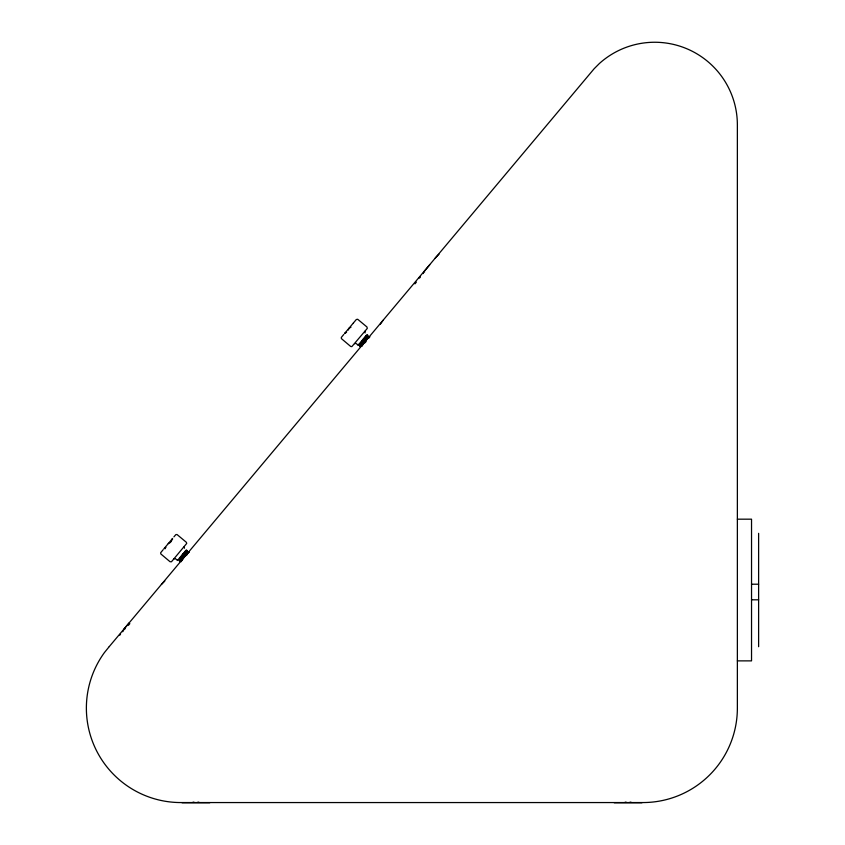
<?xml version="1.0" encoding="UTF-8"?>
<svg xmlns="http://www.w3.org/2000/svg" width="845" height="845" viewBox="0 0 845 845"><rect width="100%" height="100%" fill="white"/><g stroke="black" fill="none" stroke-linecap="round" stroke-linejoin="round"><path stroke-width="1.27" d="M119.8 635.197L120.55 633.961M124.806 629.219L124.849 628.342M420.398 276.621L420.081 277.572M171.577 540.737L172.031 539.121L172.56 539.564M348.415 329.983L348.869 328.378L350.971 327.205M181.189 561.714L181.865 560.393M361.745 346.408L367.987 337.155L367.459 337.535M122.694 631.743L123.666 630.264M423.25 273.558L423.725 272.143L424.591 271.963M369.73 336.891L369.276 337.694M183.164 553.686L179.034 559.886M363.794 338.412L359.938 344.433M380.282 324.29L383.028 320.329M188.361 552.788L188.836 551.954L187.294 553.274M184.294 546.557L184.432 548.215M364.924 331.282L365.072 332.941M368.462 338.275L369.476 336.68L368.61 337.324M170.827 541.972L171.239 541.391M182.404 559.622L187.347 552.429L186.322 553.274M186.333 555.577L187.146 554.489M365.177 342.7L366.086 341.486M163.117 549.746L160.677 552.725L160.782 553.897L170.035 561.714L171.461 561.777L186.745 543.388L186.333 542.279L177.027 534.526L175.855 534.621L173.901 536.892M163.856 548.87L172.612 538.423M343.757 334.472L341.306 337.451L341.412 338.623L350.664 346.439L351.826 346.64L367.29 328.409L366.973 327.004L357.667 319.252L356.294 319.526L353.368 323.012M344.485 333.595L353.252 323.149M173.89 558.957L175.327 558.598L177.492 560.436L186.365 549.863M354.52 343.683L355.956 343.334L358.132 345.161L367.005 334.588M424.264 271.34L429.714 264.834M128.419 625.321L129.834 623.631M414.948 283.857L416.363 282.167M161.406 584.455L164.828 581.054M186.027 551.679L187.263 550.602L179.679 561.714M366.445 336.152C372.064 330.807 356.146 349.64 360.593 345.711M185.815 551.426L187.009 550.38L179.446 561.471M359.283 344.168L358.132 345.161M368.832 337.567L369.645 336.859M360.815 345.964L359.928 346.64L367.902 335.328L367.279 335.814M188.203 552.841L189.1 552.155M198.892 802.222L197.793 802.222M631.057 802.222L629.958 802.222M186.291 552.662L187.02 552.176L180.967 561.333M178.063 560.013L177.492 560.436M360.435 344.612L359.949 344.929L366.128 335.623M170.331 542.479L168.239 543.641M367.332 337.028L361.417 346.154M346.587 332.169L345.077 332.898L345.605 333.342M165.947 547.444L164.437 548.173L165.145 548.754M194.054 802.222L192.956 802.222M626.219 802.222L625.12 802.222M179.467 560.14L185.573 550.94M419.574 277.931L418.719 278.121M737.368 519.179L751.532 519.179L751.532 660.874L737.368 660.874M751.532 584.212L758.62 584.212M751.532 599.802L758.62 599.802M182.045 802.75L209.792 802.75M614.22 802.75L641.957 802.75M129.074 622.976L123.687 629.398M758.62 533.343L758.62 646.7M435.154 258.211A37.497 37.497 0 0 1 438.988 254.271M109.28 646.573L104.421 652.572A94.46 94.46 0 0 0 180.841 802.56L642.908 802.56A94.46 94.46 0 0 0 737.368 708.099L737.368 124.902A82.652 82.652 0 0 0 599.411 63.481L594.109 68.783L109.28 646.573"/></g></svg>
